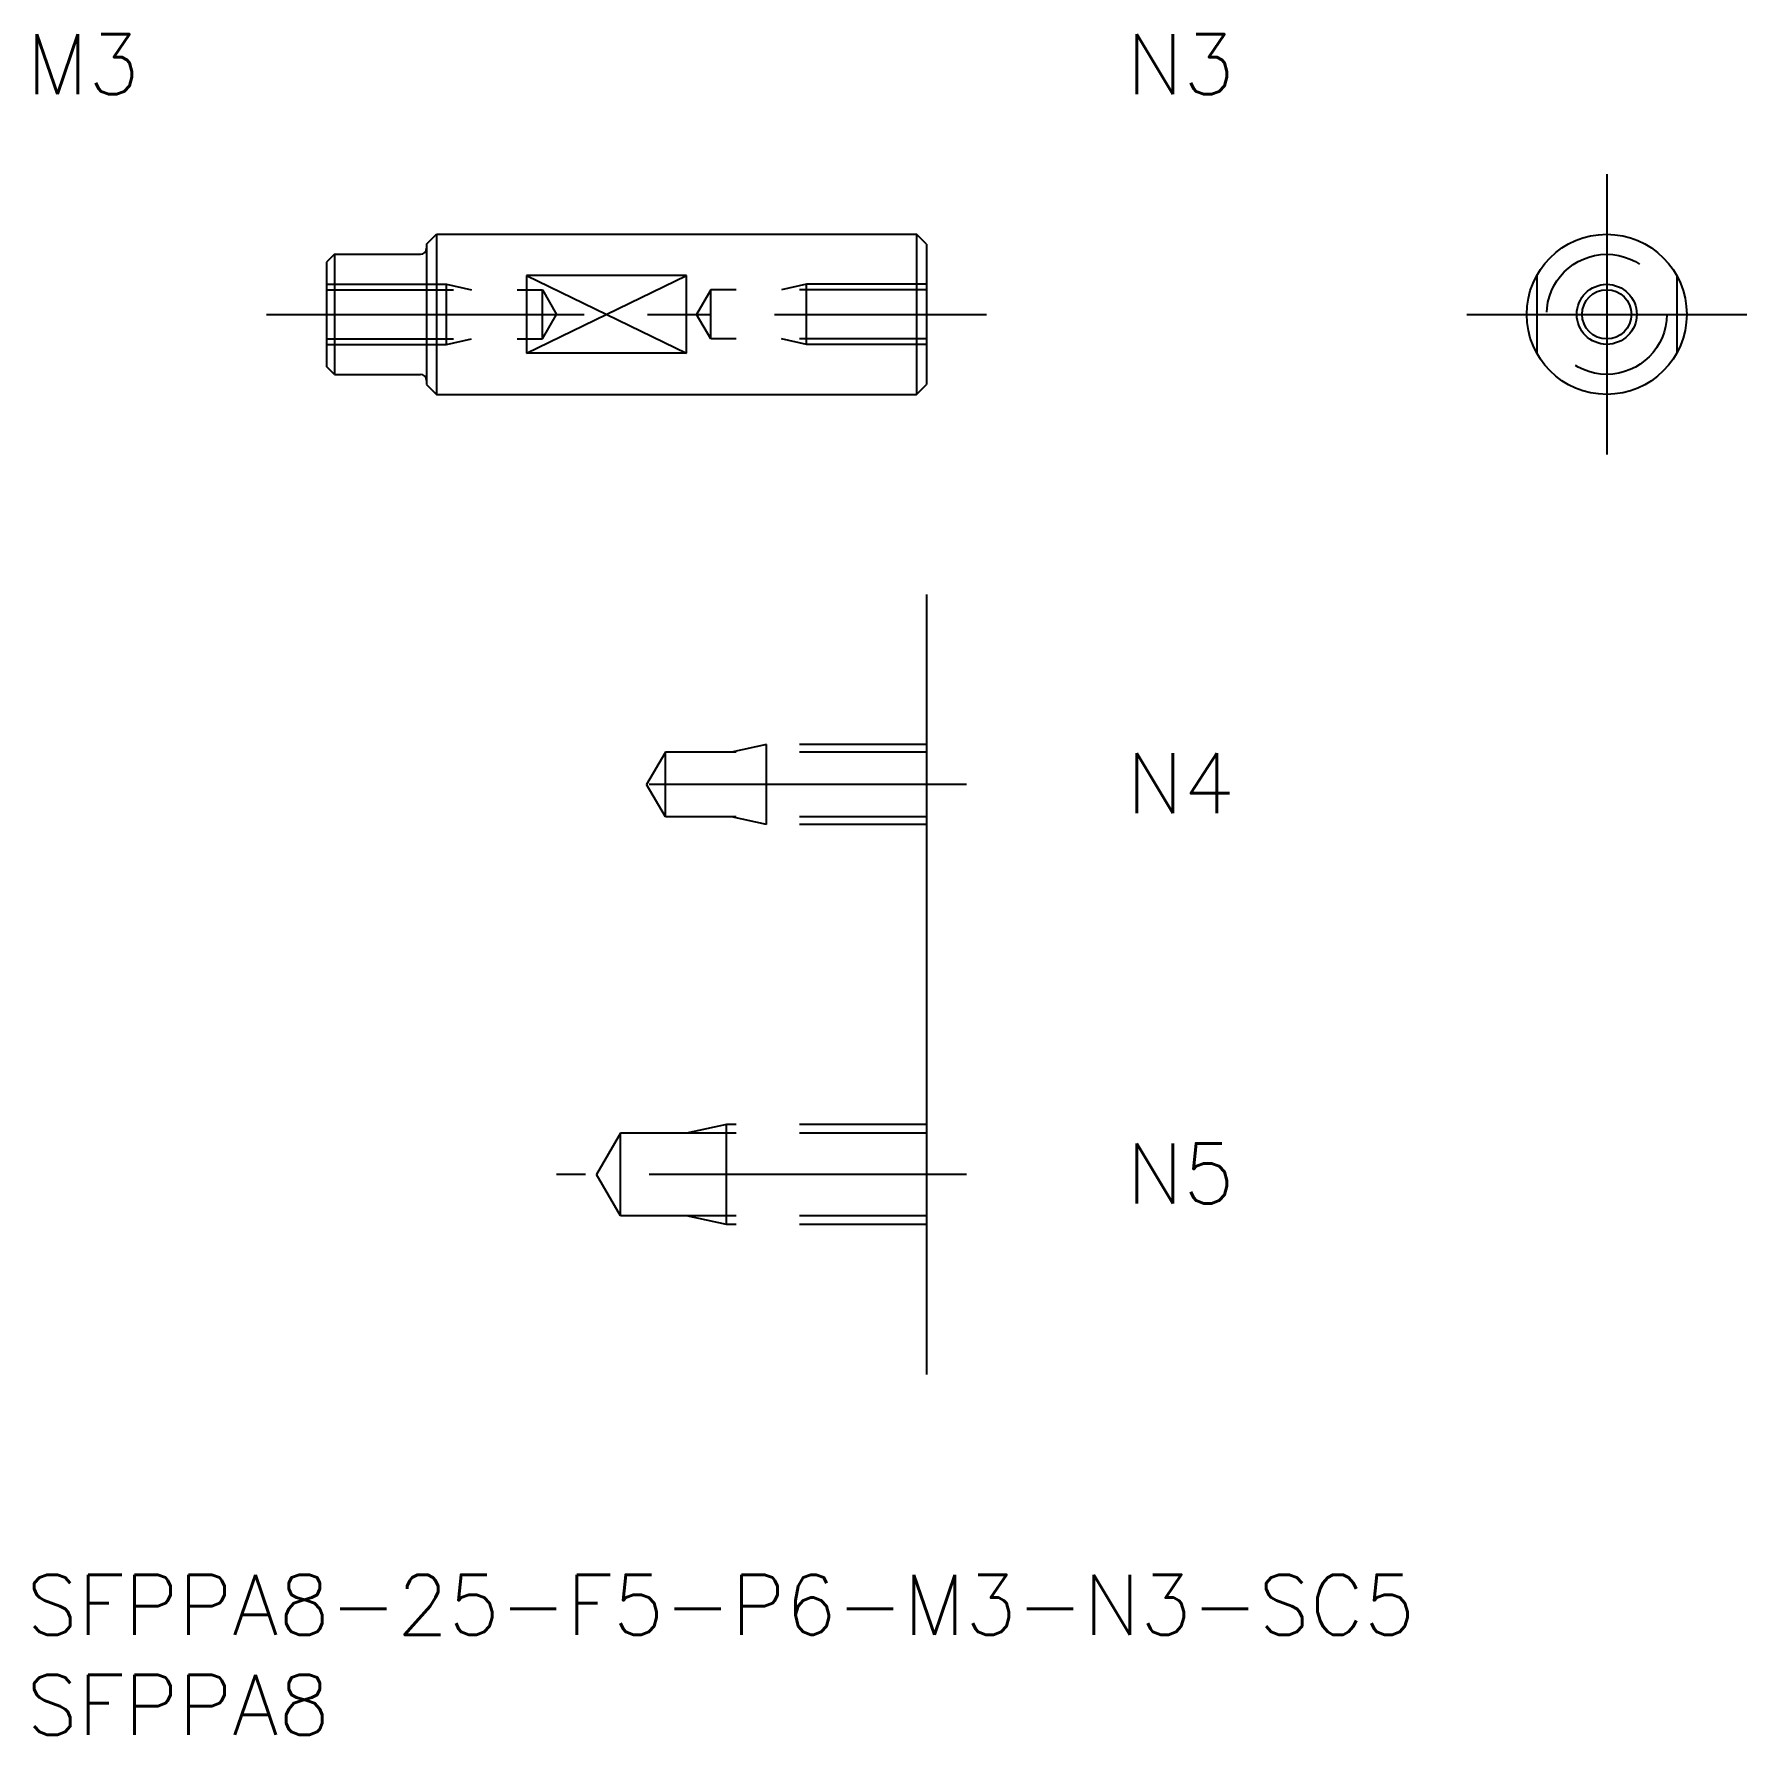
# Model space of a CAD drawing. Extents: x 0.4 to 86, y -8 to 77.
import ezdxf

# ---------------------------------------------------------------- set-up
doc = ezdxf.new("R2010")
doc.units = 0
doc.header["$LTSCALE"] = 0.5
doc.linetypes.add('CENTER', pattern=[50.8, 31.75, -6.35, 6.35, -6.35])
doc.linetypes.add('DASHED', pattern=[19.05, 12.7, -6.35])
doc.layers.get('0').update_dxf_attribs({"linetype": 'CONTINUOUS'})
for name, color, linetype in [('MSM_CENTER', 1, 'CENTER'), ('MSM_CONTINUOUS', 7, 'CONTINUOUS'), ('MSM_DASHED', 4, 'DASHED'), ('MSM_NARROW', 5, 'CONTINUOUS'), ('MSM_PART_NUMBER', 7, 'CONTINUOUS')]:
    doc.layers.add(name, color=color, linetype=linetype)
doc.styles.get("Standard").update_dxf_attribs({"font": 'txt.shx', "height": 3, "bigfont": 'bigfont.shx'})

# ---------------------------------------------------------------- blocks, each defined once
blk = doc.blocks.new('*U4')
at = {"layer": 'MSM_PART_NUMBER'}
blk.add_text('SFPPA8-25-F5-P6-M3-N3-SC5', height=3, dxfattribs=at).set_placement((0, -3))
blk = doc.blocks.new('*U5')
at = {"layer": 'MSM_PART_NUMBER'}
blk.add_text('SFPPA8', height=3, dxfattribs=at).set_placement((0, -8))
blk = doc.blocks.new('*U6')
at = {"layer": 'MSM_PART_NUMBER'}
blk.add_text('N5', height=3, dxfattribs=at).set_placement((55, 18.561))
blk = doc.blocks.new('*U7')
at = {"layer": 'MSM_PART_NUMBER'}
blk.add_text('N4', height=3, dxfattribs=at).set_placement((55, 38.061))
blk = doc.blocks.new('*U8')
at = {"layer": 'MSM_PART_NUMBER'}
blk.add_text('N3', height=3, dxfattribs=at).set_placement((55, 74))
blk = doc.blocks.new('*U9')
at = {"layer": 'MSM_PART_NUMBER'}
blk.add_text('M3', height=3, dxfattribs=at).set_placement((0, 74))

msp = doc.modelspace()

# ---------------------------------------------------------------- linework, layer by layer
msp.add_line((32.5, 67), (32.5, 67))
at = {"layer": 'MSM_CENTER'}
for p, q in [((79, 70), (79, 56)), ((12, 63), (48, 63)), ((72, 63), (86, 63)), ((47, 39.5), (29, 39.5)), ((47, 20), (26.5, 20))]:
    msp.add_line(p, q, dxfattribs=at)
at = {"layer": 'MSM_CONTINUOUS'}
for p, q in [((20, 66.5), (20.5, 67)), ((20.5, 67), (44.5, 67)), ((20.5, 67), (20.5, 59)), ((44.5, 67), (44.5, 59)), ((45, 66.5), (44.5, 67)), ((15.4, 66), (15, 65.6)), ((15.4, 66), (19.7, 66)), ((15.4, 66), (15.4, 60)), ((20, 66.5), (20, 59.5)), ((45, 66.5), (45, 59.5)), ((15, 65.6), (15, 60.4)), ((25, 64.936), (25, 61.064)), ((33, 64.936), (25, 64.936)), ((33, 61.064), (33, 64.936)), ((33, 61.064), (25, 61.064)), ((15.4, 60), (15, 60.4)), ((15.4, 60), (19.7, 60)), ((20, 59.5), (20.5, 59)), ((44.5, 59), (45, 59.5)), ((20.5, 59), (44.5, 59)), ((45, 49), (45, 10))]:
    msp.add_line(p, q, dxfattribs=at)
for radius in [4, 1.23]:
    msp.add_circle((79, 63), radius, dxfattribs=at)
for centre, start, end in [((19.7, 66.3), 270, 0), ((19.7, 59.7), 0, 90)]:
    msp.add_arc(centre, 0.3, start, end, dxfattribs=at)
at = {"layer": 'MSM_DASHED'}
for p, q in [((15, 64.5), (21, 64.5)), ((15, 64.229), (25.79, 64.229)), ((21, 64.5), (22.25, 64.229)), ((21, 61.5), (21, 64.5)), ((25.79, 61.77), (25.79, 64.229)), ((25.79, 64.229), (26.5, 63)), ((34.21, 64.229), (33.5, 63)), ((45, 64.229), (34.21, 64.229)), ((34.21, 61.77), (34.21, 64.229)), ((39, 64.5), (37.75, 64.229)), ((45, 64.5), (39, 64.5)), ((39, 61.5), (39, 64.5)), ((75.5, 64.936), (75.5, 61.064)), ((82.5, 64.936), (82.5, 61.064)), ((25.79, 61.77), (26.5, 63)), ((34.21, 61.77), (33.5, 63)), ((15, 61.77), (25.79, 61.77)), ((21, 61.5), (22.25, 61.77)), ((45, 61.77), (34.21, 61.77)), ((39, 61.5), (37.75, 61.77)), ((15, 61.5), (21, 61.5)), ((45, 61.5), (39, 61.5)), ((31.936, 41.121), (31, 39.5)), ((45, 41.121), (31.936, 41.121)), ((31.936, 37.879), (31.936, 41.121)), ((37, 41.5), (35.25, 41.121)), ((45, 41.5), (37, 41.5)), ((37, 37.5), (37, 41.5)), ((31.936, 37.879), (31, 39.5)), ((45, 37.879), (31.936, 37.879)), ((37, 37.5), (35.25, 37.879)), ((45, 37.5), (37, 37.5)), ((35, 22.5), (33, 22.067)), ((45, 22.5), (35, 22.5)), ((35, 17.5), (35, 22.5)), ((29.693, 22.067), (28.5, 20)), ((45, 22.067), (29.693, 22.067)), ((29.693, 17.933), (29.693, 22.067)), ((29.693, 17.933), (28.5, 20)), ((45, 17.933), (29.693, 17.933)), ((35, 17.5), (33, 17.933)), ((45, 17.5), (35, 17.5))]:
    msp.add_line(p, q, dxfattribs=at)
msp.add_circle((79, 63), 3, dxfattribs=at)
at = {"layer": 'MSM_NARROW'}
for p, q in [((25, 61.064), (33, 64.936)), ((25, 64.936), (33, 61.064))]:
    msp.add_line(p, q, dxfattribs=at)
msp.add_circle((79, 63), 1.5, dxfattribs=at)

# ---------------------------------------------------------------- block references
at = {"layer": 'MSM_CONTINUOUS'}
for name in ['*U9', '*U8', '*U7', '*U6', '*U4', '*U5']:
    msp.add_blockref(name, (0, 0), dxfattribs=at)

doc.saveas('drawing.dxf')
